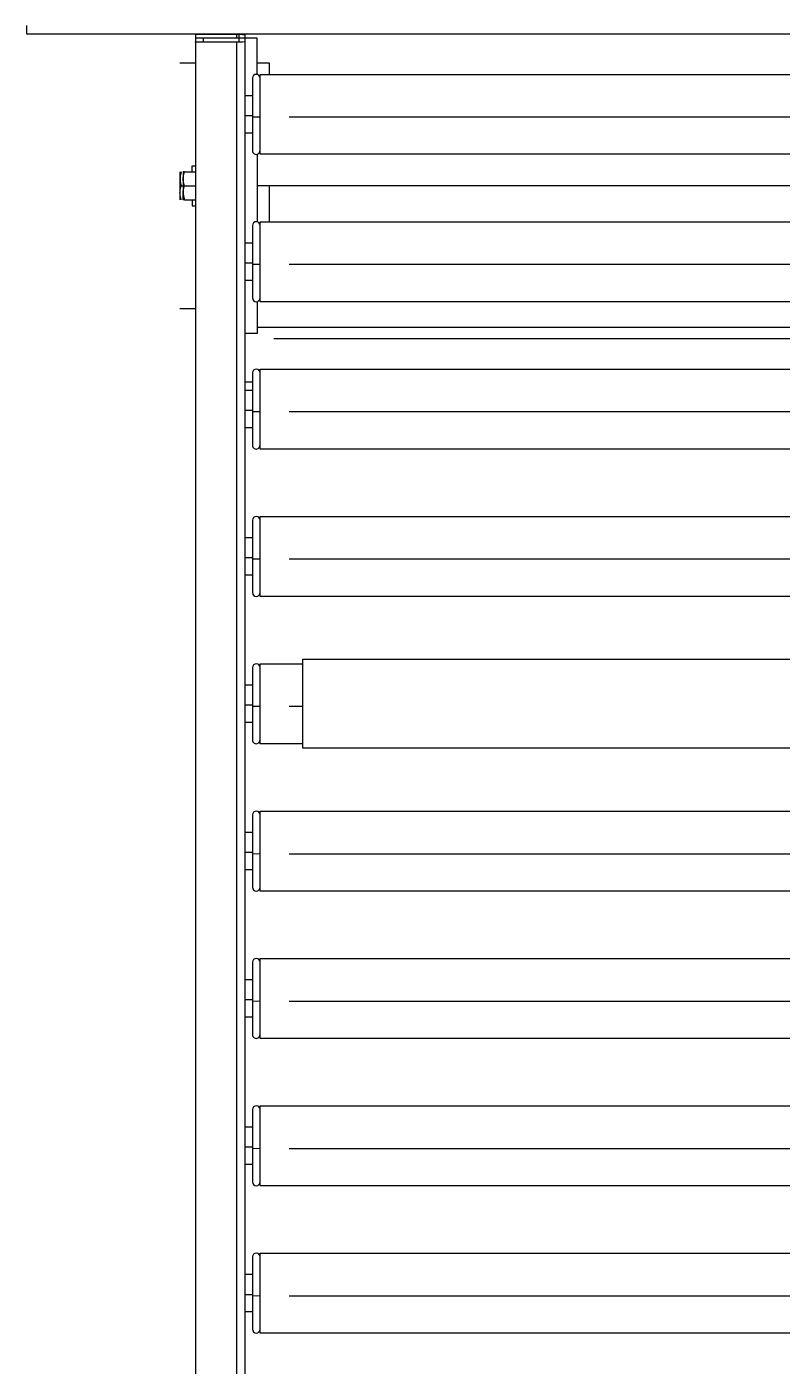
# Model space of a CAD drawing. Header units: millimetres. Extents: x -187347 to 135007, y -6415 to 292048.
# Drawn here: x -50598 to -50208, y 26201 to 26892 of the extents above; entities that cross this region are included whole.
import ezdxf

# ---------------------------------------------------------------- set-up
doc = ezdxf.new("R2010")
doc.units = ezdxf.units.MM
doc.header["$LTSCALE"] = 100
doc.layers.get('0').update_dxf_attribs({"lineweight": 18})
doc.layers.add('Layout CAT2', color=6, linetype='Continuous')

# ---------------------------------------------------------------- blocks, each defined once
blk = doc.blocks.new('25g245g2fd')
at = {"color": 0}
for p, q in [((21080.98, -3597.65), (21080.98, -3593.07)), ((21855.29, -3597.64), (21080.98, -3597.65))]:
    blk.add_line(p, q, dxfattribs=at)

msp = doc.modelspace()

# ---------------------------------------------------------------- linework, layer by layer
at = {"layer": 'Layout CAT2', "elevation": -3.45}
for points in [[(-50479.58, 26867.28), (-50479.58, 26886), (-50507.35, 26886), (-50510.17, 26886), (-50511.33, 26886), (-50511.33, 26884.06), (-50490.1, 26884.06), (-50489.12, 26884.08), (-50488.71, 26884.15), (-50488.71, 26887.74), (-50489.12, 26887.8), (-50490.1, 26887.83), (-50511.33, 26887.83), (-50511.33, 26888.01), (-50490.1, 26888.01), (-50487.15, 26887.93), (-50485.93, 26887.74), (-50485.93, 26884.15), (-50487.15, 26883.96), (-50490.1, 26883.88), (-50511.33, 26883.88), (-50511.33, 26884.06)], [(-50511.33, 26887.83), (-50511.33, 26885.98)], [(-50511.33, 26883.88), (-50511.33, 25690.26)], [(-50507.35, 26886), (-50507.35, 26884.06)], [(-50490.1, 26887.83), (-50490.1, 26885.98)], [(-50490.1, 26883.88), (-50490.1, 25852.29)], [(-50485.93, 26884.15), (-50485.93, 26850.75)], [(-50519.36, 26873.3), (-50511.33, 26873.3)], [(-50479.59, 26873.3), (-50473.23, 26873.3), (-50473.23, 26867.32)], [(-50485.93, 26856.41), (-50481.96, 26856.41)], [(-50485.93, 26850.78), (-50485.93, 26848.48), (-50485.93, 26846.05), (-50485.93, 26843.67), (-50485.93, 26841.48)], [(-50485.93, 26846.05), (-50481.96, 26846.05)], [(-50485.93, 26841.47), (-50485.93, 26774.71)], [(-50481.96, 26845.47), (-50479.98, 26845.34), (-50477.99, 26845.47)], [(-50462.99, 26845.34), (-49950.07, 26845.34)], [(-50481.96, 26836.96), (-50485.93, 26836.96)], [(-50513, 26816.94), (-50513, 26819.29), (-50513, 26820.11), (-50511.33, 26820.11)], [(-50479.58, 26826.09), (-50479.58, 26791.25)], [(-50519.35, 26816.94), (-50519.35, 26815.98), (-50519.35, 26813.37), (-50519.35, 26809.8), (-50519.35, 26806.23), (-50519.35, 26806.27), (-50519.35, 26806.32), (-50519.35, 26806.36), (-50519.34, 26806.41), (-50519.34, 26806.45), (-50519.34, 26806.5), (-50519.34, 26806.54), (-50519.34, 26806.59), (-50519.34, 26806.63), (-50519.34, 26806.68), (-50519.33, 26806.72), (-50519.33, 26806.77), (-50519.33, 26806.81), (-50519.33, 26806.86), (-50519.32, 26806.9), (-50519.32, 26806.95), (-50519.32, 26806.99), (-50519.31, 26807.04), (-50519.31, 26807.09), (-50519.3, 26807.13), (-50519.29, 26807.24), (-50519.28, 26807.35), (-50519.27, 26807.47), (-50519.25, 26807.58), (-50519.23, 26807.69), (-50519.22, 26807.8), (-50519.2, 26807.91), (-50519.18, 26808.03), (-50519.17, 26808.06), (-50519.16, 26808.09), (-50519.16, 26808.12), (-50519.15, 26808.15), (-50519.15, 26808.18), (-50519.14, 26808.21), (-50519.14, 26808.24), (-50519.13, 26808.27), (-50519.12, 26808.3), (-50519.12, 26808.33), (-50519.11, 26808.36), (-50519.1, 26808.39), (-50519.1, 26808.42), (-50519.09, 26808.45), (-50519.09, 26808.48), (-50519.07, 26808.51), (-50519.07, 26808.54), (-50519.06, 26808.57), (-50519.05, 26808.6), (-50519.05, 26808.63), (-50519.04, 26808.66), (-50519.03, 26808.69), (-50519.03, 26808.72), (-50519.02, 26808.75), (-50519.01, 26808.78), (-50519, 26808.81), (-50519, 26808.84), (-50518.99, 26808.87), (-50518.98, 26808.9), (-50518.97, 26808.93), (-50518.96, 26808.96), (-50518.95, 26808.99), (-50518.95, 26809.02), (-50518.94, 26809.05), (-50518.93, 26809.08), (-50518.92, 26809.12), (-50518.91, 26809.15), (-50518.91, 26809.17), (-50518.89, 26809.21), (-50518.88, 26809.24), (-50518.88, 26809.27), (-50518.87, 26809.3), (-50518.86, 26809.33), (-50518.85, 26809.36), (-50518.84, 26809.39), (-50518.83, 26809.42), (-50518.82, 26809.45), (-50518.81, 26809.49), (-50518.8, 26809.52), (-50518.79, 26809.54), (-50518.78, 26809.58), (-50518.77, 26809.61), (-50518.76, 26809.64), (-50518.75, 26809.67), (-50518.74, 26809.7), (-50518.73, 26809.74), (-50518.72, 26809.77), (-50518.71, 26809.8), (-50517.68, 26809.8)], [(-50518.71, 26816.94), (-50518.72, 26816.91), (-50518.73, 26816.88), (-50518.74, 26816.85), (-50518.75, 26816.82), (-50518.76, 26816.78), (-50518.77, 26816.75), (-50518.78, 26816.72), (-50518.79, 26816.69), (-50518.8, 26816.66), (-50518.81, 26816.63), (-50518.82, 26816.6), (-50518.83, 26816.57), (-50518.84, 26816.54), (-50518.85, 26816.5), (-50518.86, 26816.47), (-50518.87, 26816.45), (-50518.88, 26816.41), (-50518.88, 26816.38), (-50518.89, 26816.35), (-50518.91, 26816.32), (-50518.91, 26816.29), (-50518.92, 26816.26), (-50518.93, 26816.23), (-50518.94, 26816.2), (-50518.95, 26816.16), (-50518.95, 26816.14), (-50518.96, 26816.11), (-50518.97, 26816.07), (-50518.98, 26816.04), (-50518.99, 26816.02), (-50519, 26815.98), (-50519, 26815.95), (-50519.01, 26815.93), (-50519.02, 26815.89), (-50519.03, 26815.86), (-50519.03, 26815.83), (-50519.04, 26815.8), (-50519.05, 26815.77), (-50519.05, 26815.74), (-50519.06, 26815.71), (-50519.07, 26815.68), (-50519.07, 26815.65), (-50519.09, 26815.62), (-50519.09, 26815.59), (-50519.1, 26815.56), (-50519.1, 26815.53), (-50519.11, 26815.5), (-50519.12, 26815.47), (-50519.12, 26815.45), (-50519.13, 26815.41), (-50519.14, 26815.38), (-50519.14, 26815.36), (-50519.15, 26815.32), (-50519.15, 26815.29), (-50519.16, 26815.27), (-50519.16, 26815.23), (-50519.17, 26815.2), (-50519.18, 26815.18), (-50519.2, 26815.06), (-50519.22, 26814.95), (-50519.23, 26814.84), (-50519.25, 26814.73), (-50519.27, 26814.61), (-50519.28, 26814.5), (-50519.29, 26814.39), (-50519.3, 26814.28), (-50519.31, 26814.23), (-50519.31, 26814.19), (-50519.32, 26814.14), (-50519.32, 26814.1), (-50519.32, 26814.05), (-50519.33, 26814.01), (-50519.33, 26813.96), (-50519.33, 26813.91), (-50519.33, 26813.87), (-50519.34, 26813.82), (-50519.34, 26813.78), (-50519.34, 26813.73), (-50519.34, 26813.69), (-50519.34, 26813.64), (-50519.34, 26813.6), (-50519.34, 26813.55), (-50519.35, 26813.5), (-50519.35, 26813.46), (-50519.35, 26813.41), (-50519.35, 26813.37), (-50519.35, 26813.34), (-50519.35, 26813.32), (-50519.35, 26813.29), (-50519.35, 26813.27), (-50519.35, 26813.24), (-50519.35, 26813.22), (-50519.34, 26813.19), (-50519.34, 26813.17), (-50519.34, 26813.14), (-50519.34, 26813.12), (-50519.34, 26813.09), (-50519.34, 26813.06), (-50519.34, 26813.04), (-50519.34, 26813.02), (-50519.34, 26812.99), (-50519.34, 26812.96), (-50519.34, 26812.94), (-50519.34, 26812.92), (-50519.33, 26812.89), (-50519.33, 26812.86), (-50519.33, 26812.84), (-50519.33, 26812.82), (-50519.33, 26812.79), (-50519.33, 26812.76), (-50519.33, 26812.74), (-50519.32, 26812.71), (-50519.32, 26812.69), (-50519.32, 26812.66), (-50519.32, 26812.64), (-50519.32, 26812.61), (-50519.32, 26812.59), (-50519.31, 26812.56), (-50519.31, 26812.53), (-50519.31, 26812.51), (-50519.31, 26812.49), (-50519.3, 26812.46), (-50519.29, 26812.35), (-50519.28, 26812.24), (-50519.27, 26812.13), (-50519.25, 26812.01), (-50519.23, 26811.9), (-50519.22, 26811.79), (-50519.2, 26811.68), (-50519.18, 26811.56), (-50519.16, 26811.5), (-50519.15, 26811.45), (-50519.14, 26811.39), (-50519.13, 26811.33), (-50519.12, 26811.28), (-50519.11, 26811.22), (-50519.1, 26811.16), (-50519.08, 26811.1), (-50519.06, 26811.04), (-50519.05, 26810.98), (-50519.04, 26810.93), (-50519.02, 26810.87), (-50519.01, 26810.81), (-50519, 26810.75), (-50518.98, 26810.69), (-50518.96, 26810.63), (-50518.95, 26810.58), (-50518.93, 26810.51), (-50518.92, 26810.45), (-50518.9, 26810.4), (-50518.88, 26810.34), (-50518.86, 26810.28), (-50518.85, 26810.22), (-50518.83, 26810.16), (-50518.81, 26810.1), (-50518.79, 26810.04), (-50518.77, 26809.98), (-50518.75, 26809.92), (-50518.73, 26809.86), (-50518.71, 26809.8)], [(-50517.05, 26816.94), (-50517.07, 26816.94), (-50517.08, 26816.94), (-50517.11, 26816.94), (-50517.13, 26816.94), (-50517.14, 26816.94), (-50517.16, 26816.94), (-50517.18, 26816.94), (-50517.2, 26816.94), (-50517.22, 26816.94), (-50517.23, 26816.94), (-50517.25, 26816.94), (-50517.26, 26816.94), (-50517.28, 26816.94), (-50517.3, 26816.94), (-50517.31, 26816.94), (-50517.33, 26816.94), (-50517.34, 26816.94), (-50517.36, 26816.94), (-50517.38, 26816.94), (-50517.39, 26816.94), (-50517.4, 26816.94), (-50517.41, 26816.94), (-50517.43, 26816.94), (-50517.44, 26816.94), (-50517.46, 26816.94), (-50517.47, 26816.94), (-50517.48, 26816.94), (-50517.49, 26816.94), (-50517.5, 26816.94), (-50517.51, 26816.94), (-50517.53, 26816.94), (-50517.55, 26816.94), (-50517.57, 26816.94), (-50517.59, 26816.94), (-50517.6, 26816.94), (-50517.61, 26816.94), (-50517.63, 26816.94), (-50517.64, 26816.94), (-50517.65, 26816.94), (-50517.65, 26816.94), (-50517.66, 26816.94), (-50517.66, 26816.94), (-50517.67, 26816.94), (-50517.67, 26816.94), (-50517.68, 26816.94), (-50517.68, 26816.94), (-50517.68, 26815.98), (-50517.68, 26813.37), (-50517.68, 26813.41), (-50517.68, 26813.46), (-50517.68, 26813.5), (-50517.68, 26813.55), (-50517.68, 26813.6), (-50517.68, 26813.64), (-50517.68, 26813.69), (-50517.68, 26813.73), (-50517.68, 26813.78), (-50517.67, 26813.82), (-50517.67, 26813.87), (-50517.67, 26813.91), (-50517.67, 26813.96), (-50517.66, 26814.01), (-50517.66, 26814.05), (-50517.66, 26814.1), (-50517.65, 26814.14), (-50517.65, 26814.19), (-50517.65, 26814.23), (-50517.64, 26814.28), (-50517.63, 26814.39), (-50517.61, 26814.5), (-50517.6, 26814.61), (-50517.59, 26814.73), (-50517.57, 26814.84), (-50517.55, 26814.95), (-50517.53, 26815.06), (-50517.51, 26815.18), (-50517.51, 26815.2), (-50517.5, 26815.23), (-50517.5, 26815.27), (-50517.49, 26815.29), (-50517.48, 26815.32), (-50517.48, 26815.36), (-50517.47, 26815.38), (-50517.47, 26815.41), (-50517.46, 26815.45), (-50517.46, 26815.47), (-50517.44, 26815.5), (-50517.44, 26815.53), (-50517.43, 26815.56), (-50517.43, 26815.59), (-50517.42, 26815.62), (-50517.41, 26815.65), (-50517.41, 26815.68), (-50517.4, 26815.71), (-50517.39, 26815.74), (-50517.39, 26815.77), (-50517.38, 26815.8), (-50517.37, 26815.83), (-50517.36, 26815.86), (-50517.35, 26815.89), (-50517.35, 26815.93), (-50517.34, 26815.95), (-50517.33, 26815.98), (-50517.32, 26816.02), (-50517.32, 26816.04), (-50517.31, 26816.07), (-50517.3, 26816.11), (-50517.29, 26816.14), (-50517.28, 26816.16), (-50517.28, 26816.2), (-50517.26, 26816.23), (-50517.26, 26816.26), (-50517.25, 26816.29), (-50517.24, 26816.32), (-50517.23, 26816.35), (-50517.22, 26816.38), (-50517.21, 26816.41), (-50517.2, 26816.45), (-50517.2, 26816.47), (-50517.19, 26816.5), (-50517.17, 26816.54), (-50517.16, 26816.57), (-50517.16, 26816.6), (-50517.15, 26816.63), (-50517.14, 26816.66), (-50517.13, 26816.69), (-50517.12, 26816.72), (-50517.11, 26816.75), (-50517.1, 26816.78), (-50517.09, 26816.82), (-50517.08, 26816.85), (-50517.07, 26816.88), (-50517.06, 26816.91), (-50517.05, 26816.94), (-50511.33, 26816.94)], [(-50517.05, 26809.8), (-50517.07, 26809.86), (-50517.08, 26809.92), (-50517.11, 26809.98), (-50517.13, 26810.04), (-50517.14, 26810.1), (-50517.16, 26810.16), (-50517.18, 26810.22), (-50517.2, 26810.28), (-50517.22, 26810.34), (-50517.23, 26810.4), (-50517.25, 26810.45), (-50517.26, 26810.51), (-50517.29, 26810.58), (-50517.3, 26810.63), (-50517.32, 26810.69), (-50517.33, 26810.75), (-50517.34, 26810.81), (-50517.36, 26810.87), (-50517.38, 26810.93), (-50517.39, 26810.98), (-50517.4, 26811.04), (-50517.42, 26811.1), (-50517.43, 26811.16), (-50517.44, 26811.22), (-50517.46, 26811.28), (-50517.47, 26811.33), (-50517.48, 26811.39), (-50517.49, 26811.45), (-50517.5, 26811.5), (-50517.51, 26811.56), (-50517.53, 26811.68), (-50517.55, 26811.79), (-50517.57, 26811.9), (-50517.59, 26812.01), (-50517.6, 26812.13), (-50517.61, 26812.24), (-50517.63, 26812.35), (-50517.64, 26812.46), (-50517.64, 26812.49), (-50517.65, 26812.51), (-50517.65, 26812.53), (-50517.65, 26812.56), (-50517.65, 26812.59), (-50517.66, 26812.61), (-50517.66, 26812.64), (-50517.66, 26812.66), (-50517.66, 26812.69), (-50517.66, 26812.71), (-50517.66, 26812.74), (-50517.67, 26812.76), (-50517.67, 26812.79), (-50517.67, 26812.82), (-50517.67, 26812.84), (-50517.67, 26812.86), (-50517.67, 26812.89), (-50517.67, 26812.92), (-50517.67, 26812.94), (-50517.68, 26812.96), (-50517.68, 26812.99), (-50517.68, 26813.02), (-50517.68, 26813.04), (-50517.68, 26813.06), (-50517.68, 26813.09), (-50517.68, 26813.12), (-50517.68, 26813.14), (-50517.68, 26813.17), (-50517.68, 26813.19), (-50517.68, 26813.22), (-50517.68, 26813.24), (-50517.68, 26813.27), (-50517.68, 26813.29), (-50517.68, 26813.32), (-50517.68, 26813.34), (-50517.68, 26813.37), (-50517.68, 26809.8), (-50517.68, 26806.23), (-50517.68, 26806.2), (-50517.68, 26806.17), (-50517.68, 26806.15), (-50517.68, 26806.13), (-50517.68, 26806.1), (-50517.68, 26806.07), (-50517.68, 26806.05), (-50517.68, 26806.03), (-50517.68, 26806), (-50517.68, 26805.97), (-50517.68, 26805.95), (-50517.68, 26805.92), (-50517.68, 26805.9), (-50517.68, 26805.87), (-50517.68, 26805.85), (-50517.68, 26805.82), (-50517.67, 26805.8), (-50517.67, 26805.77), (-50517.67, 26805.75), (-50517.67, 26805.72), (-50517.67, 26805.7), (-50517.67, 26805.67), (-50517.67, 26805.64), (-50517.67, 26805.62), (-50517.66, 26805.6), (-50517.66, 26805.57), (-50517.66, 26805.54), (-50517.66, 26805.52), (-50517.66, 26805.49), (-50517.66, 26805.47), (-50517.65, 26805.44), (-50517.65, 26805.42), (-50517.65, 26805.39), (-50517.65, 26805.37), (-50517.64, 26805.34), (-50517.64, 26805.32), (-50517.63, 26805.21), (-50517.61, 26805.09), (-50517.6, 26804.98), (-50517.59, 26804.87), (-50517.57, 26804.76), (-50517.55, 26804.64), (-50517.53, 26804.53), (-50517.51, 26804.42), (-50517.5, 26804.36), (-50517.49, 26804.31), (-50517.48, 26804.25), (-50517.47, 26804.19), (-50517.46, 26804.13), (-50517.44, 26804.07), (-50517.43, 26804.01), (-50517.42, 26803.96), (-50517.4, 26803.9), (-50517.39, 26803.84), (-50517.38, 26803.78), (-50517.36, 26803.72), (-50517.34, 26803.67), (-50517.33, 26803.61), (-50517.32, 26803.55), (-50517.3, 26803.49), (-50517.29, 26803.43), (-50517.26, 26803.37), (-50517.25, 26803.31), (-50517.23, 26803.25), (-50517.22, 26803.19), (-50517.2, 26803.14), (-50517.18, 26803.07), (-50517.16, 26803.01), (-50517.14, 26802.96), (-50517.13, 26802.89), (-50517.11, 26802.83), (-50517.08, 26802.78), (-50517.07, 26802.71), (-50517.05, 26802.65), (-50511.33, 26802.65)], [(-50518.71, 26802.65), (-50518.73, 26802.71), (-50518.75, 26802.78), (-50518.77, 26802.83), (-50518.79, 26802.89), (-50518.81, 26802.96), (-50518.83, 26803.01), (-50518.85, 26803.07), (-50518.86, 26803.14), (-50518.88, 26803.19), (-50518.9, 26803.25), (-50518.92, 26803.31), (-50518.93, 26803.37), (-50518.95, 26803.43), (-50518.96, 26803.49), (-50518.98, 26803.55), (-50519, 26803.61), (-50519.01, 26803.67), (-50519.02, 26803.72), (-50519.04, 26803.78), (-50519.05, 26803.84), (-50519.06, 26803.9), (-50519.08, 26803.96), (-50519.1, 26804.01), (-50519.11, 26804.07), (-50519.12, 26804.13), (-50519.13, 26804.19), (-50519.14, 26804.25), (-50519.15, 26804.31), (-50519.16, 26804.36), (-50519.18, 26804.42), (-50519.2, 26804.53), (-50519.22, 26804.64), (-50519.23, 26804.76), (-50519.25, 26804.87), (-50519.27, 26804.98), (-50519.28, 26805.09), (-50519.29, 26805.21), (-50519.3, 26805.32), (-50519.31, 26805.34), (-50519.31, 26805.37), (-50519.31, 26805.39), (-50519.31, 26805.42), (-50519.32, 26805.44), (-50519.32, 26805.47), (-50519.32, 26805.49), (-50519.32, 26805.52), (-50519.32, 26805.54), (-50519.32, 26805.57), (-50519.33, 26805.6), (-50519.33, 26805.62), (-50519.33, 26805.64), (-50519.33, 26805.67), (-50519.33, 26805.7), (-50519.33, 26805.72), (-50519.33, 26805.75), (-50519.34, 26805.77), (-50519.34, 26805.8), (-50519.34, 26805.82), (-50519.34, 26805.85), (-50519.34, 26805.87), (-50519.34, 26805.9), (-50519.34, 26805.92), (-50519.34, 26805.95), (-50519.34, 26805.97), (-50519.34, 26806), (-50519.34, 26806.03), (-50519.34, 26806.05), (-50519.35, 26806.07), (-50519.35, 26806.1), (-50519.35, 26806.13), (-50519.35, 26806.15), (-50519.35, 26806.17), (-50519.35, 26806.2), (-50519.35, 26806.23), (-50519.35, 26803.61), (-50519.35, 26802.65)], [(-50517.05, 26802.65), (-50517.06, 26802.65), (-50517.07, 26802.65), (-50517.08, 26802.65), (-50517.09, 26802.65), (-50517.1, 26802.65), (-50517.11, 26802.65), (-50517.12, 26802.65), (-50517.13, 26802.65), (-50517.14, 26802.65), (-50517.15, 26802.65), (-50517.16, 26802.65), (-50517.16, 26802.65), (-50517.17, 26802.65), (-50517.19, 26802.65), (-50517.2, 26802.65), (-50517.2, 26802.65), (-50517.21, 26802.65), (-50517.22, 26802.65), (-50517.23, 26802.65), (-50517.24, 26802.65), (-50517.25, 26802.65), (-50517.25, 26802.65), (-50517.26, 26802.65), (-50517.28, 26802.65), (-50517.28, 26802.65), (-50517.29, 26802.65), (-50517.3, 26802.65), (-50517.31, 26802.65), (-50517.31, 26802.65), (-50517.32, 26802.65), (-50517.33, 26802.65), (-50517.34, 26802.65), (-50517.34, 26802.65), (-50517.35, 26802.65), (-50517.36, 26802.65), (-50517.37, 26802.65), (-50517.38, 26802.65), (-50517.38, 26802.65), (-50517.39, 26802.65), (-50517.4, 26802.65), (-50517.4, 26802.65), (-50517.41, 26802.65), (-50517.42, 26802.65), (-50517.42, 26802.65), (-50517.43, 26802.65), (-50517.44, 26802.65), (-50517.44, 26802.65), (-50517.45, 26802.65), (-50517.46, 26802.65), (-50517.47, 26802.65), (-50517.47, 26802.65), (-50517.48, 26802.65), (-50517.48, 26802.65), (-50517.49, 26802.65), (-50517.49, 26802.65), (-50517.5, 26802.65), (-50517.51, 26802.65), (-50517.51, 26802.65), (-50517.53, 26802.65), (-50517.55, 26802.65), (-50517.57, 26802.65), (-50517.59, 26802.65), (-50517.6, 26802.65), (-50517.61, 26802.65), (-50517.63, 26802.65), (-50517.64, 26802.65), (-50517.65, 26802.65), (-50517.65, 26802.65), (-50517.66, 26802.65), (-50517.66, 26802.65), (-50517.67, 26802.65), (-50517.67, 26802.65), (-50517.68, 26802.65), (-50517.68, 26802.65), (-50517.68, 26803.61), (-50517.68, 26806.23), (-50517.68, 26806.27), (-50517.68, 26806.32), (-50517.68, 26806.36), (-50517.68, 26806.41), (-50517.68, 26806.45), (-50517.68, 26806.5), (-50517.68, 26806.54), (-50517.68, 26806.59), (-50517.68, 26806.63), (-50517.67, 26806.68), (-50517.67, 26806.72), (-50517.67, 26806.77), (-50517.67, 26806.81), (-50517.66, 26806.86), (-50517.66, 26806.9), (-50517.66, 26806.95), (-50517.65, 26806.99), (-50517.65, 26807.04), (-50517.65, 26807.09), (-50517.64, 26807.13), (-50517.63, 26807.24), (-50517.61, 26807.35), (-50517.6, 26807.47), (-50517.59, 26807.58), (-50517.57, 26807.69), (-50517.55, 26807.8), (-50517.53, 26807.91), (-50517.51, 26808.03), (-50517.51, 26808.06), (-50517.5, 26808.09), (-50517.5, 26808.12), (-50517.49, 26808.15), (-50517.48, 26808.18), (-50517.48, 26808.21), (-50517.47, 26808.24), (-50517.47, 26808.27), (-50517.46, 26808.3), (-50517.46, 26808.33), (-50517.44, 26808.36), (-50517.44, 26808.39), (-50517.43, 26808.42), (-50517.43, 26808.45), (-50517.42, 26808.48), (-50517.41, 26808.51), (-50517.41, 26808.54), (-50517.4, 26808.57), (-50517.39, 26808.6), (-50517.39, 26808.63), (-50517.38, 26808.66), (-50517.37, 26808.69), (-50517.36, 26808.72), (-50517.35, 26808.75), (-50517.35, 26808.78), (-50517.34, 26808.81), (-50517.33, 26808.84), (-50517.32, 26808.87), (-50517.32, 26808.9), (-50517.31, 26808.93), (-50517.3, 26808.96), (-50517.29, 26808.99), (-50517.28, 26809.02), (-50517.28, 26809.05), (-50517.26, 26809.08), (-50517.26, 26809.12), (-50517.25, 26809.15), (-50517.24, 26809.17), (-50517.23, 26809.21), (-50517.22, 26809.24), (-50517.21, 26809.27), (-50517.2, 26809.3), (-50517.2, 26809.33), (-50517.19, 26809.36), (-50517.17, 26809.39), (-50517.16, 26809.42), (-50517.16, 26809.45), (-50517.15, 26809.49), (-50517.14, 26809.52), (-50517.13, 26809.54), (-50517.12, 26809.58), (-50517.11, 26809.61), (-50517.1, 26809.64), (-50517.09, 26809.67), (-50517.08, 26809.7), (-50517.07, 26809.74), (-50517.06, 26809.77), (-50517.05, 26809.8), (-50511.33, 26809.8)], [(-49927.13, 26809.8), (-50479.58, 26809.8)], [(-50473.23, 26809.8), (-50473.23, 26791.28)], [(-50513, 26802.65), (-50513, 26800.31), (-50513, 26799.49), (-50511.33, 26799.49)], [(-50485.93, 26780.37), (-50481.96, 26780.37)], [(-50485.93, 26774.75), (-50485.93, 26772.43), (-50485.93, 26770.02), (-50485.93, 26767.63), (-50485.93, 26765.44)], [(-50485.93, 26770.02), (-50481.96, 26770.02)], [(-50485.93, 26765.43), (-50485.93, 26698.67)], [(-50481.96, 26769.43), (-50479.98, 26769.3), (-50477.99, 26769.43)], [(-50462.99, 26769.3), (-49950.07, 26769.3)], [(-50481.96, 26760.92), (-50485.93, 26760.92)], [(-50511.33, 26746.3), (-50519.36, 26746.3)], [(-50479.58, 26750.05), (-50479.58, 26733.6), (-50485.93, 26733.6)], [(-50479.58, 26736.88), (-49942.13, 26736.88)], [(-50470.94, 26731), (-49942.13, 26731)], [(-50485.93, 26708.62), (-50481.96, 26708.62)], [(-50485.93, 26704.33), (-50481.96, 26704.33)], [(-50485.93, 26698.7), (-50485.93, 26696.4), (-50485.93, 26693.97), (-50485.93, 26691.59), (-50485.93, 26689.4)], [(-50485.93, 26693.97), (-50481.96, 26693.97)], [(-50485.93, 26689.39), (-50485.93, 26622.66)], [(-50481.96, 26693.39), (-50479.98, 26693.26), (-50477.99, 26693.39)], [(-50462.99, 26693.26), (-49950.07, 26693.26)], [(-50481.96, 26684.88), (-50485.93, 26684.88)], [(-50485.93, 26628.29), (-50481.96, 26628.29)], [(-50485.93, 26622.67), (-50485.93, 26620.35), (-50485.93, 26617.94), (-50485.93, 26615.55), (-50485.93, 26613.36)], [(-50485.93, 26617.94), (-50481.96, 26617.94)], [(-50485.93, 26613.34), (-50485.93, 26546.62), (-50485.93, 26544.32), (-50485.93, 26541.89), (-50485.93, 26539.51), (-50485.93, 26537.32)], [(-50481.96, 26617.35), (-50479.98, 26617.22), (-50477.99, 26617.35)], [(-50462.99, 26617.22), (-49950.07, 26617.22)], [(-50481.96, 26608.84), (-50485.93, 26608.84)], [(-50455.93, 26521.89), (-50477.99, 26521.89), (-50477.99, 26524.44), (-50477.99, 26531.44), (-50477.99, 26541.18), (-50477.99, 26549.48), (-50477.99, 26556.64), (-50477.99, 26561.46), (-50477.99, 26563.17), (-50455.93, 26563.17)], [(-50485.93, 26552.25), (-50481.96, 26552.25)], [(-50485.93, 26541.89), (-50481.96, 26541.89)], [(-50485.93, 26537.3), (-50485.93, 26470.58)], [(-50481.96, 26541.31), (-50479.98, 26541.18), (-50477.99, 26541.31)], [(-50462.99, 26541.18), (-50455.93, 26541.18)], [(-50481.96, 26532.8), (-50485.93, 26532.8)], [(-50485.93, 26476.21), (-50481.96, 26476.21)], [(-50485.93, 26470.59), (-50485.93, 26468.27), (-50485.93, 26465.86), (-50485.93, 26463.47), (-50485.93, 26461.28)], [(-50485.93, 26465.86), (-50481.96, 26465.86)], [(-50485.93, 26461.26), (-50485.93, 26394.54)], [(-50481.96, 26465.27), (-50479.98, 26465.14), (-50477.99, 26465.27)], [(-50462.99, 26465.14), (-49950.07, 26465.14)], [(-50481.96, 26456.77), (-50485.93, 26456.77)], [(-50485.93, 26400.17), (-50481.96, 26400.17)], [(-50485.93, 26394.55), (-50485.93, 26392.24), (-50485.93, 26389.81), (-50485.93, 26387.43), (-50485.93, 26385.24)], [(-50485.93, 26389.81), (-50481.96, 26389.81)], [(-50485.93, 26385.22), (-50485.93, 26318.5)], [(-50481.96, 26389.23), (-50479.98, 26389.11), (-50477.99, 26389.23)], [(-50462.99, 26389.11), (-49950.07, 26389.11)], [(-50481.96, 26380.72), (-50485.93, 26380.72)], [(-50485.93, 26324.13), (-50481.96, 26324.13)], [(-50485.93, 26318.51), (-50485.93, 26316.2), (-50485.93, 26313.78), (-50485.93, 26311.39), (-50485.93, 26309.2)], [(-50485.93, 26313.78), (-50481.96, 26313.78)], [(-50485.93, 26309.17), (-50485.93, 26242.46)], [(-50481.96, 26313.2), (-50479.98, 26313.06), (-50477.99, 26313.2)], [(-50462.99, 26313.06), (-49950.07, 26313.06)], [(-50481.96, 26304.69), (-50485.93, 26304.69)], [(-50485.93, 26248.09), (-50481.96, 26248.09)], [(-50485.93, 26242.47), (-50485.93, 26240.16), (-50485.93, 26237.73), (-50485.93, 26235.35), (-50485.93, 26233.16)], [(-50485.93, 26237.73), (-50481.96, 26237.73)], [(-50485.93, 26233.13), (-50485.93, 26166.41)], [(-50481.96, 26237.15), (-50479.98, 26237.03), (-50477.99, 26237.15)], [(-50462.99, 26237.03), (-49950.07, 26237.03)], [(-50481.96, 26228.64), (-50485.93, 26228.64)]]:
    msp.add_lwpolyline(points, dxfattribs=at)
for points in [[(-50477.99, 26865.34, 0.999635), (-50481.96, 26865.34), (-50481.96, 26863.8), (-50481.96, 26859.44), (-50481.96, 26852.97), (-50481.96, 26845.47), (-50481.96, 26836.66), (-50481.96, 26830.33), (-50481.96, 26828.03, 1.001344), (-50477.99, 26828.03)], [(-50477.99, 26789.3, 0.999635), (-50481.96, 26789.3), (-50481.96, 26787.76), (-50481.96, 26783.4), (-50481.96, 26776.93), (-50481.96, 26769.43), (-50481.96, 26760.63), (-50481.96, 26754.29), (-50481.96, 26751.99, 0.999635), (-50477.99, 26751.99)], [(-50477.99, 26713.26, 0.999635), (-50481.96, 26713.26), (-50481.96, 26711.72), (-50481.96, 26707.36), (-50481.96, 26700.89), (-50481.96, 26693.39), (-50481.96, 26684.59), (-50481.96, 26678.25), (-50481.96, 26675.95, 1.001344), (-50477.99, 26675.95)], [(-50477.99, 26637.22, 0.999635), (-50481.96, 26637.22), (-50481.96, 26635.68), (-50481.96, 26631.32), (-50481.96, 26624.85), (-50481.96, 26617.35), (-50481.96, 26608.55), (-50481.96, 26602.21), (-50481.96, 26599.91, 0.999635), (-50477.99, 26599.91)], [(-50477.99, 26561.18, 0.999635), (-50481.96, 26561.18), (-50481.96, 26559.64), (-50481.96, 26555.28), (-50481.96, 26548.82), (-50481.96, 26541.31), (-50481.96, 26532.51), (-50481.96, 26526.17), (-50481.96, 26523.88, 1.001344), (-50477.99, 26523.88)], [(-50477.99, 26485.14, 0.999635), (-50481.96, 26485.14), (-50481.96, 26483.6), (-50481.96, 26479.24), (-50481.96, 26472.77), (-50481.96, 26465.27), (-50481.96, 26456.47), (-50481.96, 26450.13), (-50481.96, 26447.83, 0.999635), (-50477.99, 26447.83)], [(-50477.99, 26409.1, 0.999635), (-50481.96, 26409.1), (-50481.96, 26407.56), (-50481.96, 26403.2), (-50481.96, 26396.74), (-50481.96, 26389.23), (-50481.96, 26380.43), (-50481.96, 26374.09), (-50481.96, 26371.8, 1.001344), (-50477.99, 26371.8)], [(-50477.99, 26333.06, 0.999635), (-50481.96, 26333.06), (-50481.96, 26331.52), (-50481.96, 26327.16), (-50481.96, 26320.69), (-50481.96, 26313.2), (-50481.96, 26304.39), (-50481.96, 26298.06), (-50481.96, 26295.75, 0.999635), (-50477.99, 26295.75)], [(-50477.99, 26257.02, 0.999635), (-50481.96, 26257.02), (-50481.96, 26255.48), (-50481.96, 26251.12), (-50481.96, 26244.66), (-50481.96, 26237.15), (-50481.96, 26228.35), (-50481.96, 26222.01), (-50481.96, 26219.72, 0.999635), (-50477.99, 26219.72)]]:
    msp.add_lwpolyline(points, format="xyb", dxfattribs=at)
for points in [[(-50477.99, 26826.05), (-50477.99, 26828.59), (-50477.99, 26835.6), (-50477.99, 26845.34), (-50477.99, 26853.64), (-50477.99, 26860.8), (-50477.99, 26865.62), (-50477.99, 26867.33), (-49935.06, 26867.33), (-49935.06, 26865.62), (-49935.06, 26860.8), (-49935.06, 26853.64), (-49935.06, 26845.34), (-49935.06, 26835.6), (-49935.06, 26828.59), (-49935.06, 26826.05)], [(-50477.99, 26750.01), (-50477.99, 26752.55), (-50477.99, 26759.56), (-50477.99, 26769.3), (-50477.99, 26777.6), (-50477.99, 26784.76), (-50477.99, 26789.58), (-50477.99, 26791.28), (-49935.06, 26791.28), (-49935.06, 26789.58), (-49935.06, 26784.76), (-49935.06, 26777.6), (-49935.06, 26769.3), (-49935.06, 26759.56), (-49935.06, 26752.55), (-49935.06, 26750.01)], [(-50477.99, 26673.97), (-50477.99, 26676.52), (-50477.99, 26683.52), (-50477.99, 26693.26), (-50477.99, 26701.56), (-50477.99, 26708.72), (-50477.99, 26713.54), (-50477.99, 26715.25), (-49935.06, 26715.25), (-49935.06, 26713.54), (-49935.06, 26708.72), (-49935.06, 26701.56), (-49935.06, 26693.26), (-49935.06, 26683.52), (-49935.06, 26676.52), (-49935.06, 26673.97)], [(-50477.99, 26597.93), (-50477.99, 26600.47), (-50477.99, 26607.48), (-50477.99, 26617.22), (-50477.99, 26625.52), (-50477.99, 26632.68), (-50477.99, 26637.5), (-50477.99, 26639.2), (-49935.06, 26639.2), (-49935.06, 26637.5), (-49935.06, 26632.68), (-49935.06, 26625.52), (-49935.06, 26617.22), (-49935.06, 26607.48), (-49935.06, 26600.47), (-49935.06, 26597.93)], [(-50455.93, 26519.53), (-50455.93, 26521.28), (-50455.93, 26526.26), (-50455.93, 26533.72), (-50455.93, 26542.53), (-50455.93, 26551.33), (-50455.93, 26558.79), (-50455.93, 26563.77), (-50455.93, 26565.53), (-49955.93, 26565.53), (-49955.93, 26563.77), (-49955.93, 26558.79), (-49955.93, 26551.33), (-49955.93, 26542.53), (-49955.93, 26533.72), (-49955.93, 26526.26), (-49955.93, 26521.28), (-49955.93, 26519.53)], [(-50477.99, 26445.85), (-50477.99, 26448.39), (-50477.99, 26455.4), (-50477.99, 26465.14), (-50477.99, 26473.44), (-50477.99, 26480.6), (-50477.99, 26485.42), (-50477.99, 26487.12), (-49935.06, 26487.12), (-49935.06, 26485.42), (-49935.06, 26480.6), (-49935.06, 26473.44), (-49935.06, 26465.14), (-49935.06, 26455.4), (-49935.06, 26448.39), (-49935.06, 26445.85)], [(-50477.99, 26369.81), (-50477.99, 26372.36), (-50477.99, 26379.36), (-50477.99, 26389.11), (-50477.99, 26397.4), (-50477.99, 26404.56), (-50477.99, 26409.38), (-50477.99, 26411.09), (-49935.06, 26411.09), (-49935.06, 26409.38), (-49935.06, 26404.56), (-49935.06, 26397.4), (-49935.06, 26389.11), (-49935.06, 26379.36), (-49935.06, 26372.36), (-49935.06, 26369.81)], [(-50477.99, 26293.77), (-50477.99, 26296.31), (-50477.99, 26303.32), (-50477.99, 26313.06), (-50477.99, 26321.37), (-50477.99, 26328.52), (-50477.99, 26333.34), (-50477.99, 26335.04), (-49935.06, 26335.04), (-49935.06, 26333.34), (-49935.06, 26328.52), (-49935.06, 26321.37), (-49935.06, 26313.06), (-49935.06, 26303.32), (-49935.06, 26296.31), (-49935.06, 26293.77)], [(-50477.99, 26217.73), (-50477.99, 26220.28), (-50477.99, 26227.28), (-50477.99, 26237.03), (-50477.99, 26245.32), (-50477.99, 26252.48), (-50477.99, 26257.3), (-50477.99, 26259.01), (-49935.06, 26259.01), (-49935.06, 26257.3), (-49935.06, 26252.48), (-49935.06, 26245.32), (-49935.06, 26237.03), (-49935.06, 26227.28), (-49935.06, 26220.28), (-49935.06, 26217.73)]]:
    msp.add_lwpolyline(points, close=True, dxfattribs=at)

# ---------------------------------------------------------------- block references
at = {"layer": 'Layout CAT2'}
msp.add_blockref('25g245g2fd', (-71679.42, 30485.66, -3.45), dxfattribs=at)

doc.saveas('drawing.dxf')
